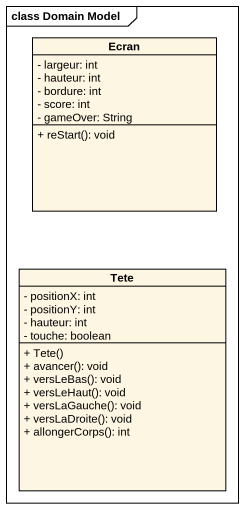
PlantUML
@startuml
mainframe class Domain Model
hide circle
hide empty members
skinparam classAttributeIconSize 0
class Ecran {
  - largeur: int
  - hauteur: int
  - bordure: int
  - score: int
  - gameOver: String
  + reStart(): void
}
class Tete {
  - positionX: int
  - positionY: int
  - hauteur: int
  - touche: boolean
  + Tete()
  + avancer(): void
  + versLeBas(): void
  + versLeHaut(): void
  + versLaGauche(): void
  + versLaDroite(): void
  + allongerCorps(): int
}
@enduml
